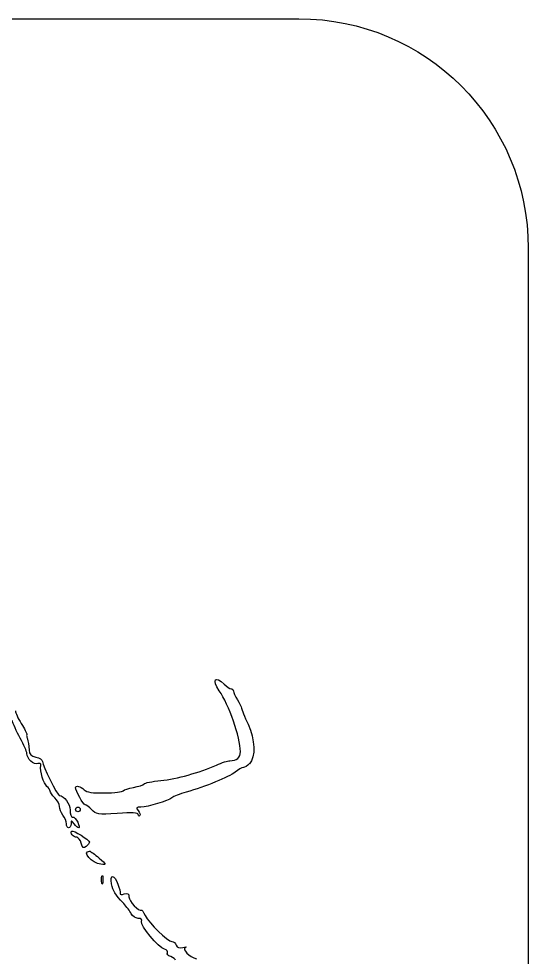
# Model space of a CAD drawing. Extents: x 195 to 337, y 268 to 410.
# Drawn here: x 299.9 to 337, y 341.6 to 409.8 of the extents above; entities that cross this region are included whole.
import ezdxf

# ---------------------------------------------------------------- set-up
doc = ezdxf.new("R2010")
doc.units = 0
doc.layers.add('Layer_1', color=7, linetype='CONTINUOUS')

msp = doc.modelspace()

# ---------------------------------------------------------------- linework, layer by layer
at = {"layer": 'Layer_1', "color": 7}
for points in [[(211.956208, 409.848208), (320.296224, 409.848208)], [(336.992372, 393.152088), (336.992372, 284.812072)], [(316.710255, 355.65772), (316.70932, 355.66098)], [(304.290935, 350.981036), (304.279342, 350.981546)], [(304.821128, 349.63645), (304.820504, 349.636564)], [(305.897641, 348.340224), (305.898605, 348.340224)], [(305.958132, 346.974548), (305.962951, 346.974435)]]:
    msp.add_lwpolyline(points, dxfattribs=at)
msp.add_lwpolyline([(304.22211, 352.16365)], close=True, dxfattribs=at)
for points in [[(320.296224, 409.848208), (329.545871, 409.848208), (336.992372, 402.401735), (336.992372, 393.152088)], [(314.500535, 360.966671), (313.945427, 361.753257), (314.204769, 362.101408), (314.859543, 361.446775)], [(314.859543, 361.446775), (315.044929, 361.261389), (315.273175, 361.109197), (315.366406, 361.109197)], [(316.041534, 356.532973), (316.041534, 357.577795), (315.216369, 359.953257), (314.500535, 360.966671)], [(315.366406, 361.109197), (315.462784, 361.109197), (315.535635, 361.034079), (315.535635, 360.934583)], [(315.535635, 360.934583), (315.535635, 360.838205), (315.667446, 360.558454), (315.828198, 360.313058)], [(315.828198, 360.313058), (315.988923, 360.067578), (316.127169, 359.784737), (316.133603, 359.686148)], [(299.669896, 359.506261), (299.669896, 359.364813), (299.860668, 358.94795), (300.093194, 358.579304)], [(316.133603, 359.686148), (316.139272, 359.58977), (316.35102, 359.06675), (316.600838, 358.530208)], [(300.019861, 357.512967), (299.755106, 357.99412), (299.489414, 358.580296), (299.430454, 358.815628)], [(300.093194, 358.579304), (300.325635, 358.210687), (300.506854, 357.851679), (300.495061, 357.780954)], [(316.600838, 358.530208), (317.12057, 357.414009), (317.168787, 356.1408), (316.710255, 355.65772)], [(300.495061, 357.780954), (300.483723, 357.705836), (300.492907, 357.595569), (300.517739, 357.525836)], [(300.505294, 356.398498), (300.503679, 356.530309), (300.285609, 357.031814), (300.019861, 357.512967)], [(300.517739, 357.525836), (300.614117, 357.237553), (300.644164, 357.040375), (300.664573, 356.652454)], [(301.297209, 355.65908), (301.018564, 355.551931), (300.510652, 356.02662), (300.505294, 356.398498)], [(300.664573, 356.652454), (300.68725, 356.348126), (300.80829, 356.216315), (301.163953, 356.138079)], [(315.265663, 355.874995), (315.782192, 355.874995), (316.041534, 356.09468), (316.041534, 356.532973)], [(301.163953, 356.138079), (301.427575, 356.084504), (301.642951, 355.933417), (301.642951, 355.811244)], [(301.512643, 355.52075), (301.53532, 355.664466), (301.448296, 355.718041), (301.297209, 355.65908)], [(301.642951, 355.811244), (301.642951, 355.541102), (302.73035, 353.34822), (302.86783, 353.340737)], [(314.308715, 355.557798), (314.701994, 355.732413), (315.132803, 355.874995), (315.265663, 355.874995)], [(301.964882, 354.003449), (301.722803, 354.204992), (301.451556, 355.11429), (301.512643, 355.52075)], [(310.25554, 354.431622), (311.433449, 354.550677), (313.056312, 355.001726), (314.308715, 355.557798)], [(315.66342, 355.039455), (315.217616, 354.687959), (313.472381, 353.978561), (312.094913, 353.587635)], [(316.260312, 355.371647), (316.163934, 355.371647), (315.895946, 355.222545), (315.66342, 355.039455)], [(316.70932, 355.66098), (316.558233, 355.502239), (316.356746, 355.371647), (316.260312, 355.371647)], [(309.030463, 354.18189), (309.073266, 354.257008), (309.627354, 354.368409), (310.25554, 354.431622)], [(302.197323, 353.661591), (302.197323, 353.747197), (302.090173, 353.896299), (301.964882, 354.003449)], [(302.534901, 353.176157), (302.349515, 353.361543), (302.197323, 353.580151), (302.197323, 353.661591)], [(304.052995, 353.91685), (304.052995, 354.108756), (304.415206, 354.013228), (304.671317, 353.761512)], [(304.740992, 352.66714), (304.610315, 352.66714), (304.052995, 353.679817), (304.052995, 353.91685)], [(304.671317, 353.761512), (304.85982, 353.573008), (305.259647, 353.51178), (306.181984, 353.529071)], [(306.181984, 353.529071), (306.872107, 353.540409), (307.47308, 353.614677), (307.518406, 353.686677)], [(307.518406, 353.686677), (307.561209, 353.761795), (307.904202, 353.870929), (308.273896, 353.933291)], [(308.273896, 353.933291), (308.644668, 353.997638), (308.984372, 354.107906), (309.030463, 354.18189)], [(302.877808, 352.542813), (302.874973, 352.705805), (302.720202, 352.990772), (302.534901, 353.176157)], [(302.86783, 353.340737), (303.225732, 353.31806), (303.641546, 352.756687), (303.64903, 352.283046)], [(311.062961, 353.180409), (310.783181, 352.948819), (309.30378, 352.505282), (308.800658, 352.503156)], [(312.094913, 353.587635), (311.642702, 353.458942), (311.178699, 353.275795), (311.062961, 353.180409)], [(303.130658, 351.919134), (302.994595, 352.099134), (302.879792, 352.379934), (302.877808, 352.542813)], [(303.64903, 352.283046), (303.651836, 351.985124), (303.734636, 351.756879), (303.836683, 351.776154)], [(304.052882, 352.331745), (304.052882, 352.428123), (304.128, 352.500973), (304.22211, 352.500973)], [(304.22211, 352.16365), (304.125732, 352.16365), (304.052882, 352.238769), (304.052882, 352.331745)], [(304.22211, 352.500973), (304.318488, 352.500973), (304.391339, 352.425855), (304.391339, 352.331745)], [(304.391339, 352.331745), (304.391339, 352.235367), (304.31622, 352.16365), (304.22211, 352.16365)], [(305.222145, 352.303852), (305.035625, 352.503128), (304.8192, 352.66714), (304.740992, 352.66714)], [(307.086123, 352.039096), (305.674044, 351.942718), (305.535146, 351.963978), (305.222145, 352.303852)], [(308.800658, 352.503156), (308.460954, 352.50154), (308.432013, 352.460353), (308.613005, 352.243786)], [(303.378123, 351.285817), (303.378123, 351.453912), (303.266721, 351.739106), (303.130658, 351.919134)], [(303.836683, 351.776154), (303.933061, 351.798831), (304.101439, 351.623934), (304.205329, 351.395745)], [(308.611871, 351.95349), (308.611871, 352.082183), (308.144665, 352.108828), (307.086123, 352.039096)], [(308.720154, 351.878372), (308.655808, 351.814025), (308.611871, 351.855694), (308.611871, 351.95349)], [(308.613005, 352.243786), (308.730926, 352.102337), (308.777981, 351.937304), (308.720154, 351.878372)], [(303.72103, 351.277313), (303.712526, 350.885112), (303.378123, 350.89475), (303.378123, 351.285817)], [(303.950353, 351.277313), (303.737187, 351.559077), (303.726416, 351.559077), (303.72103, 351.277313)], [(304.279342, 350.981546), (304.225767, 350.981546), (304.073546, 351.114491), (303.950353, 351.277313)], [(304.205329, 351.395745), (304.312479, 351.167556), (304.346778, 350.981036), (304.290935, 350.981036)], [(304.130381, 350.30622), (303.883767, 350.30622), (303.632079, 350.615906), (303.76817, 350.751997)], [(303.76817, 350.751997), (303.864548, 350.848375), (305.062384, 350.107965), (305.065474, 349.947213)], [(304.464728, 349.869005), (304.400381, 350.109099), (304.253546, 350.30622), (304.130381, 350.30622)], [(304.820504, 349.636564), (304.61811, 349.468469), (304.554898, 349.509005), (304.464728, 349.869005)], [(305.065474, 349.947213), (305.066438, 349.893638), (304.956057, 349.749071), (304.821128, 349.63645)], [(305.898605, 348.340224), (305.243858, 348.40457), (304.476576, 349.292891), (305.070236, 349.292891)], [(305.070236, 349.292891), (305.134583, 349.292891), (305.445317, 349.06782), (305.75931, 348.793512)], [(305.75931, 348.793512), (306.320825, 348.302721), (306.32298, 348.295209), (305.897641, 348.340224)], [(305.96862, 347.481326), (306.011424, 347.595846), (306.054227, 347.458649), (306.043739, 347.182328)], [(306.673597, 346.910428), (306.51514, 347.632696), (306.87514, 347.620904), (307.135446, 346.89909)], [(305.962951, 346.974435), (305.920148, 347.138277), (305.920148, 347.366665), (305.96862, 347.481326)], [(306.043739, 347.182328), (306.040904, 346.903682), (306.000935, 346.810479), (305.958132, 346.974548)], [(307.550183, 345.483354), (306.896485, 346.195984), (306.793616, 346.363143), (306.673597, 346.910428)], [(307.135446, 346.89909), (307.243729, 346.596888), (307.313461, 346.287175), (307.290784, 346.211093)], [(307.290784, 346.211093), (307.268107, 346.135975), (307.40332, 346.125487), (307.591909, 346.179061)], [(307.591909, 346.179061), (307.852413, 346.264951), (307.933767, 346.211093), (307.933767, 345.969014)], [(308.105263, 344.739657), (308.008885, 344.922775), (307.756998, 345.258312), (307.550183, 345.483354)], [(307.933767, 345.969014), (307.933767, 345.664658), (308.673184, 344.865345), (308.819991, 345.012038)], [(308.819991, 345.012038), (308.862794, 345.054841), (308.993471, 344.873707), (309.118961, 344.618759)], [(308.611077, 344.40531), (308.431077, 344.40531), (308.203852, 344.555263), (308.105263, 344.739657)], [(308.848054, 344.170602), (308.901628, 344.320554), (308.816022, 344.40531), (308.611077, 344.40531)], [(310.527694, 342.156076), (310.078687, 342.287887), (308.741216, 343.891984), (308.848054, 344.170602)], [(309.118961, 344.618759), (309.397606, 344.054013), (310.761128, 342.71932), (311.059559, 342.71932)], [(310.736608, 341.895572), (310.790183, 341.99195), (310.704576, 342.105619), (310.527694, 342.156076)], [(311.059559, 342.71932), (311.178614, 342.71932), (311.320913, 342.600265), (311.376756, 342.454564)], [(311.376756, 342.454564), (311.441102, 342.277682), (311.604945, 342.220989), (311.858986, 342.284202)], [(312.038986, 342.285704), (311.775364, 342.163531), (312.31338, 341.614885), (312.855562, 341.453055)], [(311.858986, 342.284202), (312.067899, 342.337776), (312.149395, 342.337776), (312.038986, 342.285704)], [(310.97245, 341.619194), (310.784797, 341.68354), (310.678838, 341.803446), (310.736608, 341.895572)], [(311.313231, 341.353587), (311.313231, 341.439194), (311.159877, 341.559383), (310.97245, 341.619194)]]:
    msp.add_open_spline(points, degree=3, dxfattribs=at)

doc.saveas('drawing.dxf')
